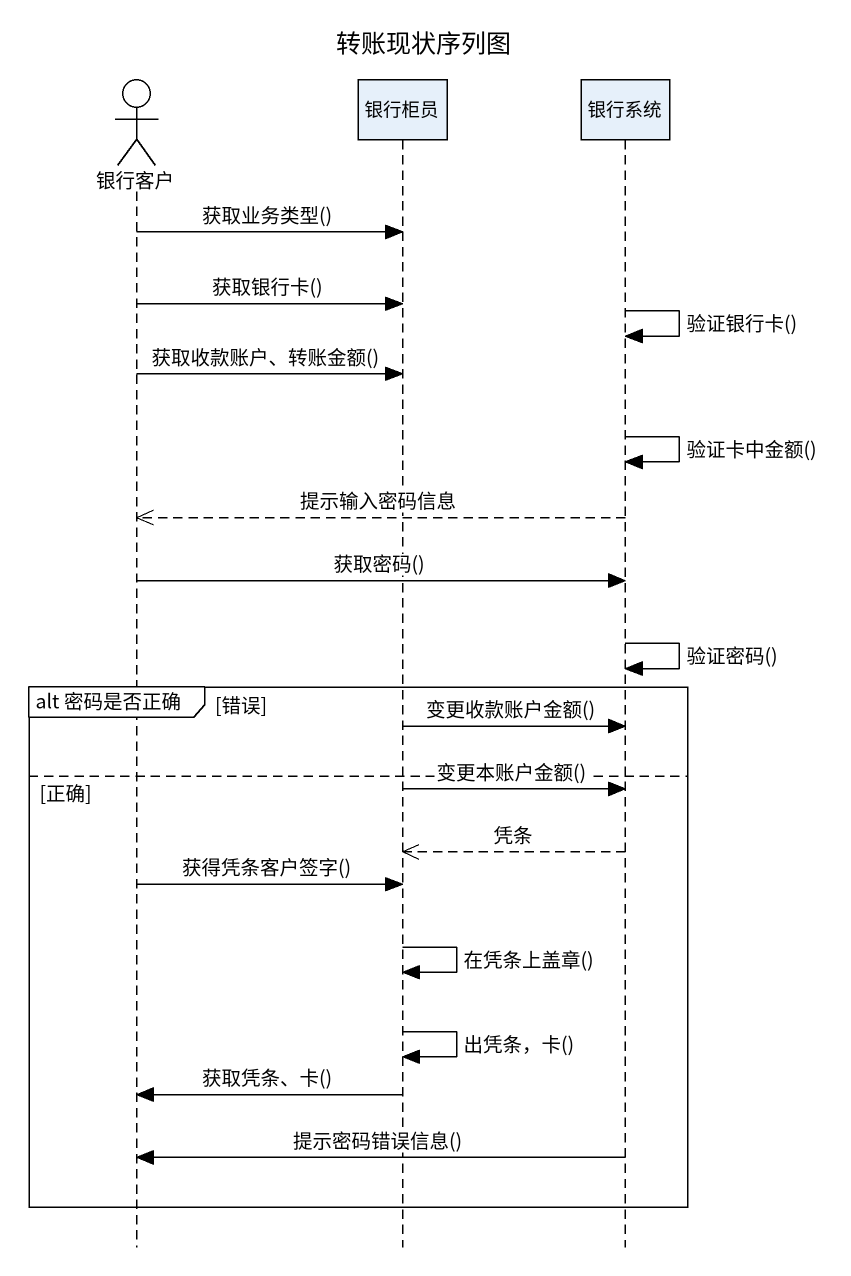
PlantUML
@startuml
title 转账现状序列图
hide footbox
actor 银行客户
participant 银行柜员
participant 银行系统

银行客户 -> 银行柜员 : 获取业务类型()
银行客户 -> 银行柜员 : 获取银行卡()
银行系统 -> 银行系统 : 验证银行卡()
银行客户 -> 银行柜员 : 获取收款账户、转账金额()
银行系统 -> 银行系统 : 验证卡中金额()
银行系统 -->> 银行客户 : 提示输入密码信息
银行客户 -> 银行系统 : 获取密码()
银行系统 -> 银行系统 : 验证密码()
group alt 密码是否正确 [错误]
  银行柜员 -> 银行系统 : 变更收款账户金额()
else 正确
  银行柜员 -> 银行系统 : 变更本账户金额()
  银行系统 -->> 银行柜员 : 凭条
  银行客户 -> 银行柜员 : 获得凭条客户签字()
  银行柜员 -> 银行柜员 : 在凭条上盖章()
  银行柜员 -> 银行柜员 : 出凭条，卡()
  银行柜员 -> 银行客户 : 获取凭条、卡()
  银行系统 -> 银行客户 : 提示密码错误信息()
end
@enduml
